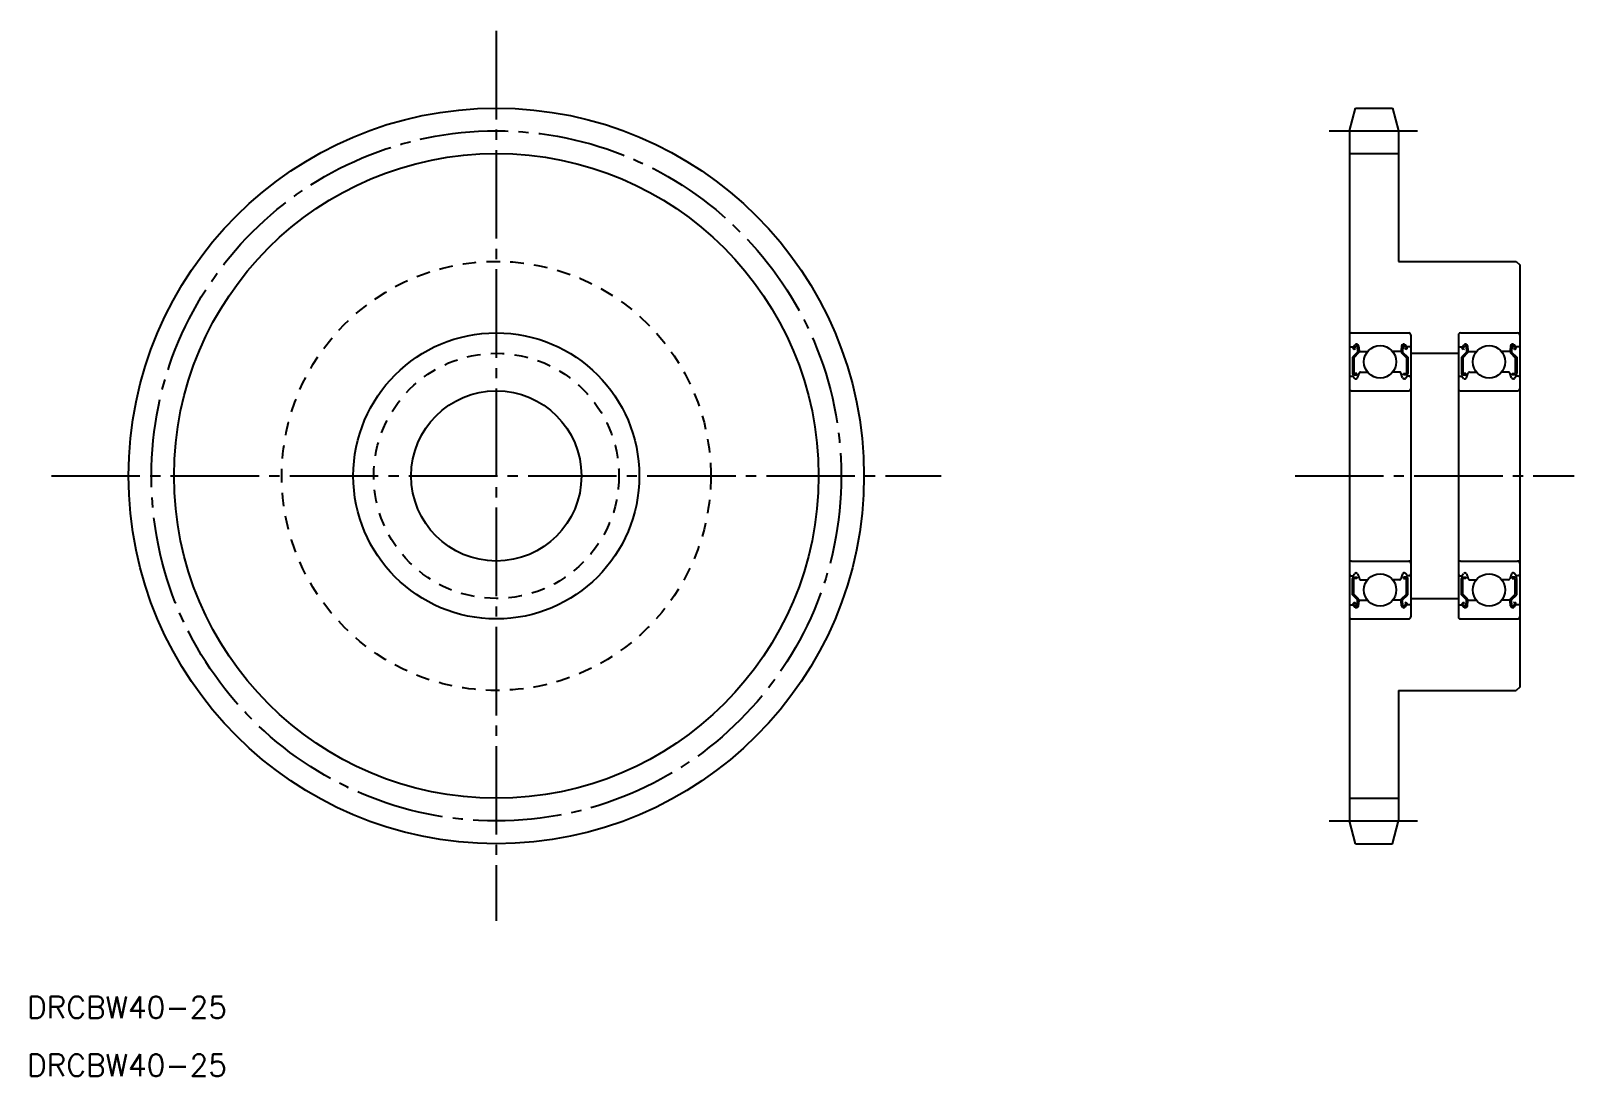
# Model space of a CAD drawing. Extents: x 50 to 276, y 274 to 428.
import ezdxf

# ---------------------------------------------------------------- set-up
doc = ezdxf.new("R2010")
doc.units = 0
doc.linetypes.add('CENTER', pattern=[17.5, 13, -1.5, 1.5, -1.5])
doc.linetypes.add('DASHED', pattern=[3.5, 2, -1.5])
doc.layers.get('0').update_dxf_attribs({"linetype": 'CONTINUOUS'})
doc.layers.add('CENTER', color=1, linetype='CENTER')
doc.styles.get("Standard").update_dxf_attribs({"font": 'txt.shx', "bigfont": '@extfont2.shx'})

msp = doc.modelspace()

# ---------------------------------------------------------------- linework, layer by layer
at = {"color": 7, "linetype": 'CONTINUOUS'}
for p, q in [((243.33, 412.9), (244.22, 416.24)), ((244.22, 416.24), (249.63, 416.24)), ((249.63, 416.24), (250.53, 412.9)), ((243.33, 412.9), (243.33, 311.57)), ((250.53, 412.9), (250.53, 393.74)), ((250.53, 393.74), (267.83, 393.74)), ((267.83, 393.74), (268.33, 393.24)), ((268.33, 393.24), (268.33, 331.24)), ((243.63, 383.24), (252.03, 383.24)), ((259.63, 383.24), (268.03, 383.24)), ((243.33, 382.94), (243.33, 341.54)), ((243.43, 381.19), (243.89, 381.19)), ((243.89, 381.19), (244.14, 381.48)), ((244.06, 380.78), (243.91, 380.9)), ((244.04, 381.06), (244.29, 381.36)), ((244.19, 380.93), (244.04, 381.06)), ((244.06, 380.78), (244.19, 380.93)), ((244.47, 381.3), (244.51, 380.42)), ((244.66, 381.32), (244.73, 380.58)), ((244.71, 380.81), (244.71, 380.34)), ((250.99, 381.32), (250.92, 380.58)), ((250.94, 380.81), (250.94, 380.34)), ((251.19, 381.3), (251.14, 380.42)), ((251.61, 381.06), (251.36, 381.36)), ((251.46, 380.93), (251.61, 381.06)), ((251.59, 380.78), (251.46, 380.93)), ((251.77, 381.19), (251.52, 381.48)), ((251.59, 380.78), (251.74, 380.9)), ((252.23, 381.19), (251.77, 381.19)), ((252.33, 382.94), (252.33, 341.54)), ((259.33, 382.94), (259.33, 341.54)), ((259.43, 381.19), (259.89, 381.19)), ((259.89, 381.19), (260.14, 381.48)), ((260.06, 380.78), (259.91, 380.9)), ((260.04, 381.06), (260.29, 381.36)), ((260.19, 380.93), (260.04, 381.06)), ((260.06, 380.78), (260.19, 380.93)), ((260.47, 381.3), (260.51, 380.42)), ((260.66, 381.32), (260.73, 380.58)), ((260.71, 380.81), (260.71, 380.34)), ((266.99, 381.32), (266.92, 380.58)), ((266.94, 380.81), (266.94, 380.34)), ((267.19, 381.3), (267.14, 380.42)), ((267.61, 381.06), (267.36, 381.36)), ((267.46, 380.93), (267.61, 381.06)), ((267.59, 380.78), (267.46, 380.93)), ((267.77, 381.19), (267.52, 381.48)), ((267.59, 380.78), (267.74, 380.9)), ((268.23, 381.19), (267.77, 381.19)), ((268.33, 382.94), (268.33, 341.54)), ((244.51, 380.42), (243.76, 379.67)), ((243.76, 379.67), (243.76, 377.29)), ((244.71, 380.34), (243.96, 379.59)), ((243.96, 379.59), (243.96, 377.29)), ((244.83, 380.49), (245.98, 380.49)), ((250.82, 380.49), (249.68, 380.49)), ((250.94, 380.34), (251.69, 379.59)), ((251.14, 380.42), (251.89, 379.67)), ((251.69, 379.59), (251.69, 377.29)), ((251.89, 379.67), (251.89, 377.29)), ((252.33, 380.24), (259.33, 380.24)), ((260.51, 380.42), (259.76, 379.67)), ((259.76, 379.67), (259.76, 377.29)), ((260.71, 380.34), (259.96, 379.59)), ((259.96, 379.59), (259.96, 377.29)), ((260.83, 380.49), (261.98, 380.49)), ((266.82, 380.49), (265.68, 380.49)), ((266.94, 380.34), (267.69, 379.59)), ((267.14, 380.42), (267.89, 379.67)), ((267.69, 379.59), (267.69, 377.29)), ((267.89, 379.67), (267.89, 377.29)), ((243.53, 376.89), (243.83, 376.89)), ((243.83, 376.89), (244.1, 376.56)), ((244.41, 377.29), (243.96, 377.29)), ((243.96, 377.09), (244.41, 377.09)), ((244.26, 376.49), (244.32, 376.49)), ((244.41, 377.09), (244.41, 377.29)), ((244.51, 376.62), (244.78, 377.35)), ((244.96, 377.49), (245.98, 377.49)), ((250.69, 377.49), (249.68, 377.49)), ((251.14, 376.62), (250.88, 377.35)), ((251.24, 377.09), (251.24, 377.29)), ((251.24, 377.29), (251.69, 377.29)), ((251.69, 377.09), (251.24, 377.09)), ((251.4, 376.49), (251.33, 376.49)), ((251.83, 376.89), (251.55, 376.56)), ((252.13, 376.89), (251.83, 376.89)), ((259.53, 376.89), (259.83, 376.89)), ((259.83, 376.89), (260.1, 376.56)), ((260.41, 377.29), (259.96, 377.29)), ((259.96, 377.09), (260.41, 377.09)), ((260.26, 376.49), (260.32, 376.49)), ((260.41, 377.09), (260.41, 377.29)), ((260.51, 376.62), (260.78, 377.35)), ((260.96, 377.49), (261.98, 377.49)), ((266.69, 377.49), (265.68, 377.49)), ((267.14, 376.62), (266.88, 377.35)), ((267.24, 377.09), (267.24, 377.29)), ((267.24, 377.29), (267.69, 377.29)), ((267.69, 377.09), (267.24, 377.09)), ((267.4, 376.49), (267.33, 376.49)), ((267.83, 376.89), (267.55, 376.56)), ((268.13, 376.89), (267.83, 376.89)), ((243.63, 374.74), (252.03, 374.74)), ((259.63, 374.74), (268.03, 374.74)), ((243.63, 349.74), (252.03, 349.74)), ((259.63, 349.74), (268.03, 349.74)), ((243.53, 347.59), (243.83, 347.59)), ((243.76, 344.8), (243.76, 347.19)), ((243.83, 347.59), (244.1, 347.91)), ((243.96, 347.39), (244.41, 347.39)), ((243.96, 344.89), (243.96, 347.19)), ((244.41, 347.19), (243.96, 347.19)), ((244.26, 347.99), (244.32, 347.99)), ((244.41, 347.39), (244.41, 347.19)), ((244.51, 347.85), (244.78, 347.12)), ((244.96, 346.99), (245.98, 346.99)), ((245.22, 346.99), (245.22, 346.99)), ((245.47, 346.99), (245.47, 346.99)), ((250.69, 346.99), (249.68, 346.99)), ((251.14, 347.85), (250.88, 347.12)), ((251.24, 347.39), (251.24, 347.19)), ((251.69, 347.39), (251.24, 347.39)), ((251.24, 347.19), (251.69, 347.19)), ((251.4, 347.99), (251.33, 347.99)), ((251.83, 347.59), (251.55, 347.91)), ((251.69, 344.89), (251.69, 347.19)), ((252.13, 347.59), (251.83, 347.59)), ((251.89, 344.8), (251.89, 347.19)), ((259.53, 347.59), (259.83, 347.59)), ((259.76, 344.8), (259.76, 347.19)), ((259.83, 347.59), (260.1, 347.91)), ((259.96, 347.39), (260.41, 347.39)), ((259.96, 344.89), (259.96, 347.19)), ((260.41, 347.19), (259.96, 347.19)), ((260.26, 347.99), (260.32, 347.99)), ((260.41, 347.39), (260.41, 347.19)), ((260.51, 347.85), (260.78, 347.12)), ((260.96, 346.99), (261.98, 346.99)), ((261.22, 346.99), (261.22, 346.99)), ((261.47, 346.99), (261.47, 346.99)), ((266.69, 346.99), (265.68, 346.99)), ((267.14, 347.85), (266.88, 347.12)), ((267.24, 347.39), (267.24, 347.19)), ((267.69, 347.39), (267.24, 347.39)), ((267.24, 347.19), (267.69, 347.19)), ((267.4, 347.99), (267.33, 347.99)), ((267.83, 347.59), (267.55, 347.91)), ((267.69, 344.89), (267.69, 347.19)), ((268.13, 347.59), (267.83, 347.59)), ((267.89, 344.8), (267.89, 347.19)), ((244.51, 344.05), (243.76, 344.8)), ((244.71, 344.14), (243.96, 344.89)), ((250.94, 344.14), (251.69, 344.89)), ((251.14, 344.05), (251.89, 344.8)), ((260.51, 344.05), (259.76, 344.8)), ((260.71, 344.14), (259.96, 344.89)), ((266.94, 344.14), (267.69, 344.89)), ((267.14, 344.05), (267.89, 344.8)), ((243.43, 343.29), (243.89, 343.29)), ((243.89, 343.29), (244.14, 342.99)), ((244.06, 343.7), (243.91, 343.57)), ((244.19, 343.54), (244.04, 343.42)), ((244.04, 343.42), (244.29, 343.12)), ((244.06, 343.7), (244.19, 343.54)), ((244.47, 343.18), (244.51, 344.05)), ((244.66, 343.16), (244.73, 343.89)), ((244.71, 343.67), (244.71, 344.14)), ((244.83, 343.99), (245.98, 343.99)), ((250.82, 343.99), (249.68, 343.99)), ((250.99, 343.16), (250.92, 343.89)), ((250.94, 343.67), (250.94, 344.14)), ((251.19, 343.18), (251.14, 344.05)), ((251.61, 343.42), (251.36, 343.12)), ((251.59, 343.7), (251.46, 343.54)), ((251.46, 343.54), (251.61, 343.42)), ((251.77, 343.29), (251.52, 342.99)), ((251.59, 343.7), (251.74, 343.57)), ((252.23, 343.29), (251.77, 343.29)), ((252.33, 344.24), (259.33, 344.24)), ((259.43, 343.29), (259.89, 343.29)), ((259.89, 343.29), (260.14, 342.99)), ((260.06, 343.7), (259.91, 343.57)), ((260.19, 343.54), (260.04, 343.42)), ((260.04, 343.42), (260.29, 343.12)), ((260.06, 343.7), (260.19, 343.54)), ((260.47, 343.18), (260.51, 344.05)), ((260.66, 343.16), (260.73, 343.89)), ((260.71, 343.67), (260.71, 344.14)), ((260.83, 343.99), (261.98, 343.99)), ((266.82, 343.99), (265.68, 343.99)), ((266.99, 343.16), (266.92, 343.89)), ((266.94, 343.67), (266.94, 344.14)), ((267.19, 343.18), (267.14, 344.05)), ((267.61, 343.42), (267.36, 343.12)), ((267.59, 343.7), (267.46, 343.54)), ((267.46, 343.54), (267.61, 343.42)), ((267.77, 343.29), (267.52, 342.99)), ((267.59, 343.7), (267.74, 343.57)), ((268.23, 343.29), (267.77, 343.29)), ((243.63, 341.24), (252.03, 341.24)), ((259.63, 341.24), (268.03, 341.24)), ((268.33, 331.24), (267.83, 330.74)), ((250.53, 330.74), (250.53, 311.57)), ((250.53, 330.74), (267.83, 330.74)), ((250.53, 325.94), (250.53, 325.95)), ((250.53, 321.15), (250.53, 321.15)), ((244.22, 308.24), (243.33, 311.57)), ((249.63, 308.24), (250.53, 311.57)), ((244.22, 308.24), (249.63, 308.24))]:
    msp.add_line(p, q, dxfattribs=at)
at = {"color": 3, "linetype": 'CONTINUOUS'}
for p, q in [((243.33, 409.57), (250.53, 409.57)), ((243.33, 314.91), (250.53, 314.91))]:
    msp.add_line(p, q, dxfattribs=at)
at = {"color": 7, "linetype": 'CONTINUOUS'}
for centre, radius in [((118.02, 362.24), 54), ((118.02, 362.24), 21), ((247.83, 378.99), 2.38), ((263.83, 378.99), 2.38), ((118.02, 362.24), 12.5), ((247.83, 345.49), 2.38), ((263.83, 345.49), 2.38)]:
    msp.add_circle(centre, radius, dxfattribs=at)
at = {"color": 3, "linetype": 'CONTINUOUS'}
msp.add_circle((118.02, 362.24), 47.33, dxfattribs=at)
at = {"color": 3, "linetype": 'DASHED'}
for radius in [31.5, 18]:
    msp.add_circle((118.02, 362.24), radius, dxfattribs=at)
at = {"color": 7, "linetype": 'CONTINUOUS'}
for centre, radius, start, end in [((243.63, 382.94), 0.3, 90, 180), ((252.03, 382.94), 0.3, 0, 90), ((259.63, 382.94), 0.3, 90, 180), ((268.03, 382.94), 0.3, 0, 90), ((243.43, 381.29), 0.1, 180, 270), ((244.04, 381.06), 0.2, 140, 230.0841), ((244.37, 381.29), 0.3, 4.9967, 140), ((244.37, 381.29), 0.1, 2.8198, 140.001), ((251.29, 381.29), 0.3, 40, 175.0033), ((251.29, 381.29), 0.1, 39.999, 177.1802), ((251.61, 381.06), 0.2, 309.9159, 40), ((252.23, 381.29), 0.1, 270, 0), ((259.43, 381.29), 0.1, 180, 270), ((260.04, 381.06), 0.2, 140, 230.0841), ((260.37, 381.29), 0.3, 4.9967, 140), ((260.37, 381.29), 0.1, 2.8198, 140.001), ((267.29, 381.29), 0.3, 40, 175.0033), ((267.29, 381.29), 0.1, 39.999, 177.1802), ((267.61, 381.06), 0.2, 309.9159, 40), ((268.23, 381.29), 0.1, 270, 0), ((244.83, 380.59), 0.1, 184.9967, 270.0005), ((250.82, 380.59), 0.1, 269.9995, 355.0033), ((260.83, 380.59), 0.1, 184.9967, 270.0005), ((266.82, 380.59), 0.1, 269.9995, 355.0033), ((243.53, 376.69), 0.2, 90, 180), ((243.96, 377.29), 0.2, 180, 270), ((244.26, 376.69), 0.2, 219.9919, 270), ((244.32, 376.69), 0.2, 270, 339.9919), ((244.96, 377.29), 0.2, 90, 159.9919), ((250.69, 377.29), 0.2, 20.0081, 90), ((251.33, 376.69), 0.2, 200.0081, 270), ((251.4, 376.69), 0.2, 270, 320.0081), ((251.69, 377.29), 0.2, 270, 0), ((252.13, 376.69), 0.2, 0, 90), ((259.53, 376.69), 0.2, 90, 180), ((259.96, 377.29), 0.2, 180, 270), ((260.26, 376.69), 0.2, 219.9919, 270), ((260.32, 376.69), 0.2, 270, 339.9919), ((260.96, 377.29), 0.2, 90, 159.9919), ((266.69, 377.29), 0.2, 20.0081, 90), ((267.33, 376.69), 0.2, 200.0081, 270), ((267.4, 376.69), 0.2, 270, 320.0081), ((267.69, 377.29), 0.2, 270, 0), ((268.13, 376.69), 0.2, 0, 90), ((243.63, 375.04), 0.3, 180, 270), ((252.03, 375.04), 0.3, 270, 0), ((259.63, 375.04), 0.3, 180, 270), ((268.03, 375.04), 0.3, 270, 0), ((243.63, 349.44), 0.3, 90, 180), ((252.03, 349.44), 0.3, 0, 90), ((259.63, 349.44), 0.3, 90, 180), ((268.03, 349.44), 0.3, 0, 90), ((243.53, 347.79), 0.2, 180, 270), ((243.96, 347.19), 0.2, 90, 180), ((244.26, 347.79), 0.2, 90, 140.0081), ((244.32, 347.79), 0.2, 20.0081, 90), ((244.96, 347.19), 0.2, 200.0081, 270), ((250.69, 347.19), 0.2, 270, 339.9919), ((251.33, 347.79), 0.2, 90, 159.9919), ((251.4, 347.79), 0.2, 39.9919, 90), ((251.69, 347.19), 0.2, 0, 90), ((252.13, 347.79), 0.2, 270, 0), ((259.53, 347.79), 0.2, 180, 270), ((259.96, 347.19), 0.2, 90, 180), ((260.26, 347.79), 0.2, 90, 140.0081), ((260.32, 347.79), 0.2, 20.0081, 90), ((260.96, 347.19), 0.2, 200.0081, 270), ((266.69, 347.19), 0.2, 270, 339.9919), ((267.33, 347.79), 0.2, 90, 159.9919), ((267.4, 347.79), 0.2, 39.9919, 90), ((267.69, 347.19), 0.2, 0, 90), ((268.13, 347.79), 0.2, 270, 0), ((243.43, 343.19), 0.1, 90, 180), ((244.04, 343.41), 0.2, 129.9159, 220), ((244.37, 343.18), 0.3, 220, 355.0033), ((244.37, 343.18), 0.1, 219.999, 357.1802), ((244.83, 343.89), 0.1, 89.9995, 175.0033), ((250.82, 343.89), 0.1, 4.9967, 90.0005), ((251.29, 343.18), 0.3, 184.9967, 320), ((251.29, 343.18), 0.1, 182.8198, 320.001), ((251.61, 343.41), 0.2, 320, 50.0841), ((252.23, 343.19), 0.1, 0, 90), ((259.43, 343.19), 0.1, 90, 180), ((260.04, 343.41), 0.2, 129.9159, 220), ((260.37, 343.18), 0.3, 220, 355.0033), ((260.37, 343.18), 0.1, 219.999, 357.1802), ((260.83, 343.89), 0.1, 89.9995, 175.0033), ((266.82, 343.89), 0.1, 4.9967, 90.0005), ((267.29, 343.18), 0.3, 184.9967, 320), ((267.29, 343.18), 0.1, 182.8198, 320.001), ((267.61, 343.41), 0.2, 320, 50.0841), ((268.23, 343.19), 0.1, 0, 90), ((243.63, 341.54), 0.3, 180, 270), ((252.03, 341.54), 0.3, 270, 0), ((259.63, 341.54), 0.3, 180, 270), ((268.03, 341.54), 0.3, 270, 0)]:
    msp.add_arc(centre, radius, start, end, dxfattribs=at)
at = {"layer": 'CENTER', "color": 1, "linetype": 'CENTER'}
for p, q in [((118.02, 427.58), (118.02, 296.89)), ((240.33, 412.9), (253.44, 412.9)), ((52.68, 362.24), (183.37, 362.24)), ((235.33, 362.24), (276.33, 362.24)), ((240.33, 311.57), (253.52, 311.57))]:
    msp.add_line(p, q, dxfattribs=at)
msp.add_circle((118.02, 362.24), 50.66, dxfattribs=at)

# ---------------------------------------------------------------- texts
at = {"color": 7, "linetype": 'CONTINUOUS'}
for p in [(49.11, 282.62), (49.11, 274.11)]:
    msp.add_text('DRCBW40-25', height=3.2, dxfattribs=at).set_placement(p)

doc.saveas('drawing.dxf')
